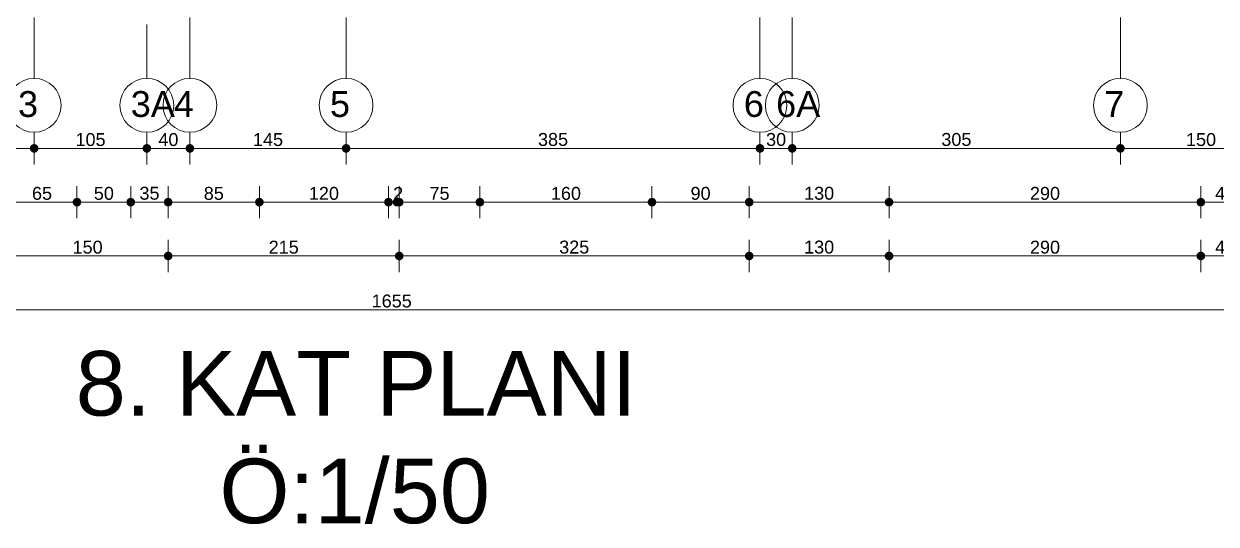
# Model space of a CAD drawing. Header units: millimetres. Extents: x 38129 to 72024, y -56282 to 16512.
# Drawn here: x 51664 to 52773, y -45745 to -45280 of the extents above; entities that cross this region are included whole.
import ezdxf

# ---------------------------------------------------------------- set-up
doc = ezdxf.new("R2010")
doc.units = ezdxf.units.MM
doc.linetypes.add('HIDDEN', pattern=[0.375, 0.25, -0.125])
for name, color, linetype, lineweight in [('AKS', 55, 'HIDDEN', 0), ('DIŞÖLÇÜ', 37, 'Continuous', 0), ('mahal', 7, 'Continuous', 5)]:
    doc.layers.add(name, color=color, linetype=linetype, lineweight=lineweight)
doc.styles.add('icdisolcu_yazi', font='arial.ttf')
doc.styles.get("Standard").update_dxf_attribs({"font": 'arial.ttf'})
doc.dimstyles.new('İç Ölçü', dxfattribs={"dimtxt": 12, "dimasz": 8, "dimexe": 5, "dimexo": 0, "dimgap": 2, "dimtad": 1, "dimdec": 0, "dimzin": 12, "dimdsep": 46, "dimtxsty": 'icdisolcu_yazi', "dimblk": 'DOT', "dimcen": 8, "dimdle": 5, "dimclrd": 256, "dimclre": 256, "dimclrt": 7, "dimadec": 0, "dimazin": 3, "dimtfac": 1, "dimtdec": 0, "dimtix": 1, "dimtmove": 2, "dimatfit": 3, "dimldrblk": 'DOT', "dimfxl": 0, "dimtolj": 1, "dimtzin": 0, "dimlwd": -1, "dimlwe": -1, "dimarcsym": 0})

# ---------------------------------------------------------------- blocks, each defined once
blk = doc.blocks.new('_Dot')
at = {"color": 0, "lineweight": -2}
blk.add_line((-0.5, 0), (-1, 0), dxfattribs=at)
at = {"color": 0, "lineweight": 30, "const_width": 0.5}
blk.add_lwpolyline([(-0.25, 0, 1), (0.25, 0, 1)], format="xyb", close=True, dxfattribs=at)
blk = doc.blocks.new('*D1601')
at = {"layer": 'Defpoints', "color": 0, "lineweight": 120, "transparency": 16777216}
for p in [(51358.5, -45395.4), (51673.7, -45395.4), (51673.7, -45395.4)]:
    blk.add_point(p, dxfattribs=at)
at = {"layer": 'DIŞÖLÇÜ', "transparency": 16777216}
for p, q in [((51358.5, -45395.4), (51358.5, -45390.4)), ((51673.7, -45395.4), (51673.7, -45390.4))]:
    blk.add_line(p, q, dxfattribs=at)
at = {"layer": 'DIŞÖLÇÜ', "linetype": 'Continuous', "transparency": 16777216}
blk.add_line((51366.5, -45395.4), (51665.7, -45395.4), dxfattribs=at)
at = {"layer": 'DIŞÖLÇÜ', "transparency": 16777216, "xscale": 8, "yscale": 8, "zscale": 8, "rotation": 180}
blk.add_blockref('_Dot', (51358.5, -45395.4), dxfattribs=at)
at = {"layer": 'DIŞÖLÇÜ', "transparency": 16777216, "xscale": 8, "yscale": 8, "zscale": 8}
blk.add_blockref('_Dot', (51673.7, -45395.4), dxfattribs=at)
at = {"layer": 'DIŞÖLÇÜ', "color": 7, "transparency": 16777216, "insert": (51516.1, -45387.2), "char_height": 12, "attachment_point": 5, "style": 'icdisolcu_yazi'}
blk.add_mtext('\\A1;315', dxfattribs=at)
blk = doc.blocks.new('*D1602')
at = {"layer": 'Defpoints', "color": 0, "lineweight": 120, "transparency": 16777216}
for p in [(51673.7, -45395.4), (51778.5, -45395.4), (51778.5, -45395.4)]:
    blk.add_point(p, dxfattribs=at)
at = {"layer": 'DIŞÖLÇÜ', "transparency": 16777216}
for p, q in [((51673.7, -45395.4), (51673.7, -45390.4)), ((51778.5, -45395.4), (51778.5, -45390.4))]:
    blk.add_line(p, q, dxfattribs=at)
at = {"layer": 'DIŞÖLÇÜ', "linetype": 'Continuous', "transparency": 16777216}
blk.add_line((51681.7, -45395.4), (51770.5, -45395.4), dxfattribs=at)
at = {"layer": 'DIŞÖLÇÜ', "transparency": 16777216, "xscale": 8, "yscale": 8, "zscale": 8, "rotation": 180}
blk.add_blockref('_Dot', (51673.7, -45395.4), dxfattribs=at)
at = {"layer": 'DIŞÖLÇÜ', "transparency": 16777216, "xscale": 8, "yscale": 8, "zscale": 8}
blk.add_blockref('_Dot', (51778.5, -45395.4), dxfattribs=at)
at = {"layer": 'DIŞÖLÇÜ', "color": 7, "transparency": 16777216, "insert": (51726.1, -45387.3), "char_height": 12, "attachment_point": 5, "style": 'icdisolcu_yazi'}
blk.add_mtext('\\A1;105', dxfattribs=at)
blk = doc.blocks.new('*D1603')
at = {"layer": 'Defpoints', "color": 0, "lineweight": 120, "transparency": 16777216}
for p in [(51818.5, -45395.4), (51963.7, -45395.4), (51963.7, -45395.4)]:
    blk.add_point(p, dxfattribs=at)
at = {"layer": 'DIŞÖLÇÜ', "transparency": 16777216}
for p, q in [((51818.5, -45395.4), (51818.5, -45390.4)), ((51963.7, -45395.4), (51963.7, -45390.4))]:
    blk.add_line(p, q, dxfattribs=at)
at = {"layer": 'DIŞÖLÇÜ', "linetype": 'Continuous', "transparency": 16777216}
blk.add_line((51826.5, -45395.4), (51955.7, -45395.4), dxfattribs=at)
at = {"layer": 'DIŞÖLÇÜ', "transparency": 16777216, "xscale": 8, "yscale": 8, "zscale": 8, "rotation": 180}
blk.add_blockref('_Dot', (51818.5, -45395.4), dxfattribs=at)
at = {"layer": 'DIŞÖLÇÜ', "transparency": 16777216, "xscale": 8, "yscale": 8, "zscale": 8}
blk.add_blockref('_Dot', (51963.7, -45395.4), dxfattribs=at)
at = {"layer": 'DIŞÖLÇÜ', "color": 7, "transparency": 16777216, "insert": (51891.1, -45387.3), "char_height": 12, "attachment_point": 5, "style": 'icdisolcu_yazi'}
blk.add_mtext('\\A1;145', dxfattribs=at)
blk = doc.blocks.new('*D1604')
at = {"layer": 'Defpoints', "color": 0, "lineweight": 120, "transparency": 16777216}
for p in [(51963.7, -45395.4), (52348.5, -45395.4), (52348.5, -45395.4)]:
    blk.add_point(p, dxfattribs=at)
at = {"layer": 'DIŞÖLÇÜ', "transparency": 16777216}
for p, q in [((51963.7, -45395.4), (51963.7, -45390.4)), ((52348.5, -45395.4), (52348.5, -45390.4))]:
    blk.add_line(p, q, dxfattribs=at)
at = {"layer": 'DIŞÖLÇÜ', "linetype": 'Continuous', "transparency": 16777216}
blk.add_line((51971.7, -45395.4), (52340.5, -45395.4), dxfattribs=at)
at = {"layer": 'DIŞÖLÇÜ', "transparency": 16777216, "xscale": 8, "yscale": 8, "zscale": 8, "rotation": 180}
blk.add_blockref('_Dot', (51963.7, -45395.4), dxfattribs=at)
at = {"layer": 'DIŞÖLÇÜ', "transparency": 16777216, "xscale": 8, "yscale": 8, "zscale": 8}
blk.add_blockref('_Dot', (52348.5, -45395.4), dxfattribs=at)
at = {"layer": 'DIŞÖLÇÜ', "color": 7, "transparency": 16777216, "insert": (52156.1, -45387.2), "char_height": 12, "attachment_point": 5, "style": 'icdisolcu_yazi'}
blk.add_mtext('\\A1;385', dxfattribs=at)
blk = doc.blocks.new('*D1605')
at = {"layer": 'Defpoints', "color": 0, "lineweight": 120, "transparency": 16777216}
for p in [(52378.5, -45395.4), (52683.6, -45395.4), (52683.6, -45395.4)]:
    blk.add_point(p, dxfattribs=at)
at = {"layer": 'DIŞÖLÇÜ', "transparency": 16777216}
for p, q in [((52378.5, -45395.4), (52378.5, -45390.4)), ((52683.6, -45395.4), (52683.6, -45390.4))]:
    blk.add_line(p, q, dxfattribs=at)
at = {"layer": 'DIŞÖLÇÜ', "linetype": 'Continuous', "transparency": 16777216}
blk.add_line((52386.5, -45395.4), (52675.6, -45395.4), dxfattribs=at)
at = {"layer": 'DIŞÖLÇÜ', "transparency": 16777216, "xscale": 8, "yscale": 8, "zscale": 8, "rotation": 180}
blk.add_blockref('_Dot', (52378.5, -45395.4), dxfattribs=at)
at = {"layer": 'DIŞÖLÇÜ', "transparency": 16777216, "xscale": 8, "yscale": 8, "zscale": 8}
blk.add_blockref('_Dot', (52683.6, -45395.4), dxfattribs=at)
at = {"layer": 'DIŞÖLÇÜ', "color": 7, "transparency": 16777216, "insert": (52531.1, -45387.2), "char_height": 12, "attachment_point": 5, "style": 'icdisolcu_yazi'}
blk.add_mtext('\\A1;305', dxfattribs=at)
blk = doc.blocks.new('*D1606')
at = {"layer": 'Defpoints', "color": 0, "lineweight": 120, "transparency": 16777216}
for p in [(52683.6, -45395.4), (52833.6, -45395.4), (52833.6, -45395.4)]:
    blk.add_point(p, dxfattribs=at)
at = {"layer": 'DIŞÖLÇÜ', "transparency": 16777216}
for p, q in [((52683.6, -45395.4), (52683.6, -45390.4)), ((52833.6, -45395.4), (52833.6, -45390.4))]:
    blk.add_line(p, q, dxfattribs=at)
at = {"layer": 'DIŞÖLÇÜ', "linetype": 'Continuous', "transparency": 16777216}
blk.add_line((52691.6, -45395.4), (52825.6, -45395.4), dxfattribs=at)
at = {"layer": 'DIŞÖLÇÜ', "transparency": 16777216, "xscale": 8, "yscale": 8, "zscale": 8, "rotation": 180}
blk.add_blockref('_Dot', (52683.6, -45395.4), dxfattribs=at)
at = {"layer": 'DIŞÖLÇÜ', "transparency": 16777216, "xscale": 8, "yscale": 8, "zscale": 8}
blk.add_blockref('_Dot', (52833.6, -45395.4), dxfattribs=at)
at = {"layer": 'DIŞÖLÇÜ', "color": 7, "transparency": 16777216, "insert": (52758.6, -45387.3), "char_height": 12, "attachment_point": 5, "style": 'icdisolcu_yazi'}
blk.add_mtext('\\A1;150', dxfattribs=at)
blk = doc.blocks.new('*D1611')
at = {"layer": 'Defpoints', "color": 0, "lineweight": 120, "transparency": 16777216}
for p in [(51648.5, -45445.4), (51713.5, -45445.4), (51713.5, -45445.4)]:
    blk.add_point(p, dxfattribs=at)
at = {"layer": 'DIŞÖLÇÜ', "transparency": 16777216}
for p, q in [((51648.5, -45445.4), (51648.5, -45440.4)), ((51713.5, -45445.4), (51713.5, -45440.4))]:
    blk.add_line(p, q, dxfattribs=at)
at = {"layer": 'DIŞÖLÇÜ', "linetype": 'Continuous', "transparency": 16777216}
blk.add_line((51656.5, -45445.4), (51705.5, -45445.4), dxfattribs=at)
at = {"layer": 'DIŞÖLÇÜ', "transparency": 16777216, "xscale": 8, "yscale": 8, "zscale": 8, "rotation": 180}
blk.add_blockref('_Dot', (51648.5, -45445.4), dxfattribs=at)
at = {"layer": 'DIŞÖLÇÜ', "transparency": 16777216, "xscale": 8, "yscale": 8, "zscale": 8}
blk.add_blockref('_Dot', (51713.5, -45445.4), dxfattribs=at)
at = {"layer": 'DIŞÖLÇÜ', "color": 7, "transparency": 16777216, "insert": (51681, -45437.3), "char_height": 12, "attachment_point": 5, "style": 'icdisolcu_yazi'}
blk.add_mtext('\\A1;65', dxfattribs=at)
blk = doc.blocks.new('*D1612')
at = {"layer": 'Defpoints', "color": 0, "lineweight": 120, "transparency": 16777216}
for p in [(51713.5, -45445.4), (51763.5, -45445.4), (51763.5, -45445.4)]:
    blk.add_point(p, dxfattribs=at)
at = {"layer": 'DIŞÖLÇÜ', "transparency": 16777216}
for p, q in [((51713.5, -45445.4), (51713.5, -45440.4)), ((51763.5, -45445.4), (51763.5, -45440.4))]:
    blk.add_line(p, q, dxfattribs=at)
at = {"layer": 'DIŞÖLÇÜ', "linetype": 'Continuous', "transparency": 16777216}
blk.add_line((51721.5, -45445.4), (51755.5, -45445.4), dxfattribs=at)
at = {"layer": 'DIŞÖLÇÜ', "transparency": 16777216, "xscale": 8, "yscale": 8, "zscale": 8, "rotation": 180}
blk.add_blockref('_Dot', (51713.5, -45445.4), dxfattribs=at)
at = {"layer": 'DIŞÖLÇÜ', "transparency": 16777216, "xscale": 8, "yscale": 8, "zscale": 8}
blk.add_blockref('_Dot', (51763.5, -45445.4), dxfattribs=at)
at = {"layer": 'DIŞÖLÇÜ', "color": 7, "transparency": 16777216, "insert": (51738.5, -45437.3), "char_height": 12, "attachment_point": 5, "style": 'icdisolcu_yazi'}
blk.add_mtext('\\A1;50', dxfattribs=at)
blk = doc.blocks.new('*D1613')
at = {"layer": 'Defpoints', "color": 0, "lineweight": 120, "transparency": 16777216}
for p in [(51763.5, -45445.4), (51798.3, -45445.4), (51798.3, -45445.4)]:
    blk.add_point(p, dxfattribs=at)
at = {"layer": 'DIŞÖLÇÜ', "transparency": 16777216}
for p, q in [((51763.5, -45445.4), (51763.5, -45440.4)), ((51798.3, -45445.4), (51798.3, -45440.4))]:
    blk.add_line(p, q, dxfattribs=at)
at = {"layer": 'DIŞÖLÇÜ', "linetype": 'Continuous', "transparency": 16777216}
blk.add_line((51771.5, -45445.4), (51790.3, -45445.4), dxfattribs=at)
at = {"layer": 'DIŞÖLÇÜ', "transparency": 16777216, "xscale": 8, "yscale": 8, "zscale": 8, "rotation": 180}
blk.add_blockref('_Dot', (51763.5, -45445.4), dxfattribs=at)
at = {"layer": 'DIŞÖLÇÜ', "transparency": 16777216, "xscale": 8, "yscale": 8, "zscale": 8}
blk.add_blockref('_Dot', (51798.3, -45445.4), dxfattribs=at)
at = {"layer": 'DIŞÖLÇÜ', "color": 7, "transparency": 16777216, "insert": (51780.9, -45437.2), "char_height": 12, "attachment_point": 5, "style": 'icdisolcu_yazi'}
blk.add_mtext('\\A1;35', dxfattribs=at)
blk = doc.blocks.new('*D1614')
at = {"layer": 'Defpoints', "color": 0, "lineweight": 120, "transparency": 16777216}
for p in [(51798.3, -45445.4), (51883.1, -45445.4), (51883.1, -45445.4)]:
    blk.add_point(p, dxfattribs=at)
at = {"layer": 'DIŞÖLÇÜ', "transparency": 16777216}
for p, q in [((51798.3, -45445.4), (51798.3, -45440.4)), ((51883.1, -45445.4), (51883.1, -45440.4))]:
    blk.add_line(p, q, dxfattribs=at)
at = {"layer": 'DIŞÖLÇÜ', "linetype": 'Continuous', "transparency": 16777216}
blk.add_line((51806.3, -45445.4), (51875.1, -45445.4), dxfattribs=at)
at = {"layer": 'DIŞÖLÇÜ', "transparency": 16777216, "xscale": 8, "yscale": 8, "zscale": 8, "rotation": 180}
blk.add_blockref('_Dot', (51798.3, -45445.4), dxfattribs=at)
at = {"layer": 'DIŞÖLÇÜ', "transparency": 16777216, "xscale": 8, "yscale": 8, "zscale": 8}
blk.add_blockref('_Dot', (51883.1, -45445.4), dxfattribs=at)
at = {"layer": 'DIŞÖLÇÜ', "color": 7, "transparency": 16777216, "insert": (51840.7, -45437.3), "char_height": 12, "attachment_point": 5, "style": 'icdisolcu_yazi'}
blk.add_mtext('\\A1;85', dxfattribs=at)
blk = doc.blocks.new('*D1615')
at = {"layer": 'Defpoints', "color": 0, "lineweight": 120, "transparency": 16777216}
for p in [(51883.1, -45445.4), (52003.1, -45445.4), (52003.1, -45445.4)]:
    blk.add_point(p, dxfattribs=at)
at = {"layer": 'DIŞÖLÇÜ', "transparency": 16777216}
for p, q in [((51883.1, -45445.4), (51883.1, -45440.4)), ((52003.1, -45445.4), (52003.1, -45440.4))]:
    blk.add_line(p, q, dxfattribs=at)
at = {"layer": 'DIŞÖLÇÜ', "linetype": 'Continuous', "transparency": 16777216}
blk.add_line((51891.1, -45445.4), (51995.1, -45445.4), dxfattribs=at)
at = {"layer": 'DIŞÖLÇÜ', "transparency": 16777216, "xscale": 8, "yscale": 8, "zscale": 8, "rotation": 180}
blk.add_blockref('_Dot', (51883.1, -45445.4), dxfattribs=at)
at = {"layer": 'DIŞÖLÇÜ', "transparency": 16777216, "xscale": 8, "yscale": 8, "zscale": 8}
blk.add_blockref('_Dot', (52003.1, -45445.4), dxfattribs=at)
at = {"layer": 'DIŞÖLÇÜ', "color": 7, "transparency": 16777216, "insert": (51943.1, -45437.3), "char_height": 12, "attachment_point": 5, "style": 'icdisolcu_yazi'}
blk.add_mtext('\\A1;120', dxfattribs=at)
blk = doc.blocks.new('*D1616')
at = {"layer": 'Defpoints', "color": 0, "lineweight": 120, "transparency": 16777216}
for p in [(52011.1, -45445.4), (52013.1, -45445.4), (52013.1, -45445.4)]:
    blk.add_point(p, dxfattribs=at)
at = {"layer": 'DIŞÖLÇÜ', "linetype": 'Continuous', "transparency": 16777216}
for p, q in [((52003.1, -45445.4), (51995.1, -45445.4)), ((52011.1, -45445.4), (52013.1, -45445.4)), ((52021.1, -45445.4), (52029.1, -45445.4))]:
    blk.add_line(p, q, dxfattribs=at)
at = {"layer": 'DIŞÖLÇÜ', "transparency": 16777216}
for p, q in [((52011.1, -45445.4), (52011.1, -45440.4)), ((52013.1, -45445.4), (52013.1, -45440.4))]:
    blk.add_line(p, q, dxfattribs=at)
at = {"layer": 'DIŞÖLÇÜ', "transparency": 16777216, "xscale": 8, "yscale": 8, "zscale": 8}
blk.add_blockref('_Dot', (52011.1, -45445.4), dxfattribs=at)
at = {"layer": 'DIŞÖLÇÜ', "transparency": 16777216, "xscale": 8, "yscale": 8, "zscale": 8, "rotation": 180}
blk.add_blockref('_Dot', (52013.1, -45445.4), dxfattribs=at)
at = {"layer": 'DIŞÖLÇÜ', "color": 7, "transparency": 16777216, "insert": (52012.1, -45437.4), "char_height": 12, "attachment_point": 5, "style": 'icdisolcu_yazi'}
blk.add_mtext('\\A1;2', dxfattribs=at)
blk = doc.blocks.new('*D1617')
at = {"layer": 'Defpoints', "color": 0, "lineweight": 120, "transparency": 16777216}
for p in [(52013.1, -45445.4), (52088.1, -45445.4), (52088.1, -45445.4)]:
    blk.add_point(p, dxfattribs=at)
at = {"layer": 'DIŞÖLÇÜ', "transparency": 16777216}
for p, q in [((52013.1, -45445.4), (52013.1, -45440.4)), ((52088.1, -45445.4), (52088.1, -45440.4))]:
    blk.add_line(p, q, dxfattribs=at)
at = {"layer": 'DIŞÖLÇÜ', "linetype": 'Continuous', "transparency": 16777216}
blk.add_line((52021.1, -45445.4), (52080.1, -45445.4), dxfattribs=at)
at = {"layer": 'DIŞÖLÇÜ', "transparency": 16777216, "xscale": 8, "yscale": 8, "zscale": 8, "rotation": 180}
blk.add_blockref('_Dot', (52013.1, -45445.4), dxfattribs=at)
at = {"layer": 'DIŞÖLÇÜ', "transparency": 16777216, "xscale": 8, "yscale": 8, "zscale": 8}
blk.add_blockref('_Dot', (52088.1, -45445.4), dxfattribs=at)
at = {"layer": 'DIŞÖLÇÜ', "color": 7, "transparency": 16777216, "insert": (52050.6, -45437.3), "char_height": 12, "attachment_point": 5, "style": 'icdisolcu_yazi'}
blk.add_mtext('\\A1;75', dxfattribs=at)
blk = doc.blocks.new('*D1618')
at = {"layer": 'Defpoints', "color": 0, "lineweight": 120, "transparency": 16777216}
for p in [(52088.1, -45445.4), (52248.1, -45445.4), (52248.1, -45445.4)]:
    blk.add_point(p, dxfattribs=at)
at = {"layer": 'DIŞÖLÇÜ', "transparency": 16777216}
for p, q in [((52088.1, -45445.4), (52088.1, -45440.4)), ((52248.1, -45445.4), (52248.1, -45440.4))]:
    blk.add_line(p, q, dxfattribs=at)
at = {"layer": 'DIŞÖLÇÜ', "linetype": 'Continuous', "transparency": 16777216}
blk.add_line((52096.1, -45445.4), (52240.1, -45445.4), dxfattribs=at)
at = {"layer": 'DIŞÖLÇÜ', "transparency": 16777216, "xscale": 8, "yscale": 8, "zscale": 8, "rotation": 180}
blk.add_blockref('_Dot', (52088.1, -45445.4), dxfattribs=at)
at = {"layer": 'DIŞÖLÇÜ', "transparency": 16777216, "xscale": 8, "yscale": 8, "zscale": 8}
blk.add_blockref('_Dot', (52248.1, -45445.4), dxfattribs=at)
at = {"layer": 'DIŞÖLÇÜ', "color": 7, "transparency": 16777216, "insert": (52168.1, -45437.3), "char_height": 12, "attachment_point": 5, "style": 'icdisolcu_yazi'}
blk.add_mtext('\\A1;160', dxfattribs=at)
blk = doc.blocks.new('*D1619')
at = {"layer": 'Defpoints', "color": 0, "lineweight": 120, "transparency": 16777216}
for p in [(52248.1, -45445.4), (52338.5, -45445.4), (52338.5, -45445.4)]:
    blk.add_point(p, dxfattribs=at)
at = {"layer": 'DIŞÖLÇÜ', "transparency": 16777216}
for p, q in [((52248.1, -45445.4), (52248.1, -45440.4)), ((52338.5, -45445.4), (52338.5, -45440.4))]:
    blk.add_line(p, q, dxfattribs=at)
at = {"layer": 'DIŞÖLÇÜ', "linetype": 'Continuous', "transparency": 16777216}
blk.add_line((52256.1, -45445.4), (52330.5, -45445.4), dxfattribs=at)
at = {"layer": 'DIŞÖLÇÜ', "transparency": 16777216, "xscale": 8, "yscale": 8, "zscale": 8, "rotation": 180}
blk.add_blockref('_Dot', (52248.1, -45445.4), dxfattribs=at)
at = {"layer": 'DIŞÖLÇÜ', "transparency": 16777216, "xscale": 8, "yscale": 8, "zscale": 8}
blk.add_blockref('_Dot', (52338.5, -45445.4), dxfattribs=at)
at = {"layer": 'DIŞÖLÇÜ', "color": 7, "transparency": 16777216, "insert": (52293.3, -45437.3), "char_height": 12, "attachment_point": 5, "style": 'icdisolcu_yazi'}
blk.add_mtext('\\A1;90', dxfattribs=at)
blk = doc.blocks.new('*D1620')
at = {"layer": 'Defpoints', "color": 0, "lineweight": 120, "transparency": 16777216}
for p in [(52338.5, -45445.4), (52468.5, -45445.4), (52468.5, -45445.4)]:
    blk.add_point(p, dxfattribs=at)
at = {"layer": 'DIŞÖLÇÜ', "transparency": 16777216}
for p, q in [((52338.5, -45445.4), (52338.5, -45440.4)), ((52468.5, -45445.4), (52468.5, -45440.4))]:
    blk.add_line(p, q, dxfattribs=at)
at = {"layer": 'DIŞÖLÇÜ', "linetype": 'Continuous', "transparency": 16777216}
blk.add_line((52346.5, -45445.4), (52460.5, -45445.4), dxfattribs=at)
at = {"layer": 'DIŞÖLÇÜ', "transparency": 16777216, "xscale": 8, "yscale": 8, "zscale": 8, "rotation": 180}
blk.add_blockref('_Dot', (52338.5, -45445.4), dxfattribs=at)
at = {"layer": 'DIŞÖLÇÜ', "transparency": 16777216, "xscale": 8, "yscale": 8, "zscale": 8}
blk.add_blockref('_Dot', (52468.5, -45445.4), dxfattribs=at)
at = {"layer": 'DIŞÖLÇÜ', "color": 7, "transparency": 16777216, "insert": (52403.5, -45437.2), "char_height": 12, "attachment_point": 5, "style": 'icdisolcu_yazi'}
blk.add_mtext('\\A1;130', dxfattribs=at)
blk = doc.blocks.new('*D1621')
at = {"layer": 'Defpoints', "color": 0, "lineweight": 120, "transparency": 16777216}
for p in [(52468.5, -45445.4), (52758.4, -45445.4), (52758.4, -45445.4)]:
    blk.add_point(p, dxfattribs=at)
at = {"layer": 'DIŞÖLÇÜ', "transparency": 16777216}
for p, q in [((52468.5, -45445.4), (52468.5, -45440.4)), ((52758.4, -45445.4), (52758.4, -45440.4))]:
    blk.add_line(p, q, dxfattribs=at)
at = {"layer": 'DIŞÖLÇÜ', "linetype": 'Continuous', "transparency": 16777216}
blk.add_line((52476.5, -45445.4), (52750.4, -45445.4), dxfattribs=at)
at = {"layer": 'DIŞÖLÇÜ', "transparency": 16777216, "xscale": 8, "yscale": 8, "zscale": 8, "rotation": 180}
blk.add_blockref('_Dot', (52468.5, -45445.4), dxfattribs=at)
at = {"layer": 'DIŞÖLÇÜ', "transparency": 16777216, "xscale": 8, "yscale": 8, "zscale": 8}
blk.add_blockref('_Dot', (52758.4, -45445.4), dxfattribs=at)
at = {"layer": 'DIŞÖLÇÜ', "color": 7, "transparency": 16777216, "insert": (52613.5, -45437.3), "char_height": 12, "attachment_point": 5, "style": 'icdisolcu_yazi'}
blk.add_mtext('\\A1;290', dxfattribs=at)
blk = doc.blocks.new('*D1622')
at = {"layer": 'Defpoints', "color": 0, "lineweight": 120, "transparency": 16777216}
for p in [(52758.4, -45445.4), (52803.5, -45445.4), (52803.5, -45445.4)]:
    blk.add_point(p, dxfattribs=at)
at = {"layer": 'DIŞÖLÇÜ', "transparency": 16777216}
for p, q in [((52758.4, -45445.4), (52758.4, -45440.4)), ((52803.5, -45445.4), (52803.5, -45440.4))]:
    blk.add_line(p, q, dxfattribs=at)
at = {"layer": 'DIŞÖLÇÜ', "linetype": 'Continuous', "transparency": 16777216}
blk.add_line((52766.4, -45445.4), (52795.5, -45445.4), dxfattribs=at)
at = {"layer": 'DIŞÖLÇÜ', "transparency": 16777216, "xscale": 8, "yscale": 8, "zscale": 8, "rotation": 180}
blk.add_blockref('_Dot', (52758.4, -45445.4), dxfattribs=at)
at = {"layer": 'DIŞÖLÇÜ', "transparency": 16777216, "xscale": 8, "yscale": 8, "zscale": 8}
blk.add_blockref('_Dot', (52803.5, -45445.4), dxfattribs=at)
at = {"layer": 'DIŞÖLÇÜ', "color": 7, "transparency": 16777216, "insert": (52781, -45437.3), "char_height": 12, "attachment_point": 5, "style": 'icdisolcu_yazi'}
blk.add_mtext('\\A1;45', dxfattribs=at)
blk = doc.blocks.new('*D1625')
at = {"layer": 'Defpoints', "color": 0, "lineweight": 120, "transparency": 16777216}
for p in [(52758.4, -45495.4), (52758.4, -45495.4), (52803.5, -45495.4)]:
    blk.add_point(p, dxfattribs=at)
at = {"layer": 'DIŞÖLÇÜ', "transparency": 16777216}
for p, q in [((52758.4, -45495.4), (52758.4, -45490.4)), ((52803.5, -45495.4), (52803.5, -45490.4))]:
    blk.add_line(p, q, dxfattribs=at)
at = {"layer": 'DIŞÖLÇÜ', "linetype": 'Continuous', "transparency": 16777216}
blk.add_line((52795.5, -45495.4), (52766.4, -45495.4), dxfattribs=at)
at = {"layer": 'DIŞÖLÇÜ', "transparency": 16777216, "xscale": 8, "yscale": 8, "zscale": 8, "rotation": 180}
blk.add_blockref('_Dot', (52758.4, -45495.4), dxfattribs=at)
at = {"layer": 'DIŞÖLÇÜ', "transparency": 16777216, "xscale": 8, "yscale": 8, "zscale": 8}
blk.add_blockref('_Dot', (52803.5, -45495.4), dxfattribs=at)
at = {"layer": 'DIŞÖLÇÜ', "color": 7, "transparency": 16777216, "insert": (52781, -45487.3), "char_height": 12, "attachment_point": 5, "style": 'icdisolcu_yazi'}
blk.add_mtext('\\A1;45', dxfattribs=at)
blk = doc.blocks.new('*D1626')
at = {"layer": 'Defpoints', "color": 0, "lineweight": 120, "transparency": 16777216}
for p in [(52468.5, -45495.4), (52468.5, -45495.4), (52758.4, -45495.4)]:
    blk.add_point(p, dxfattribs=at)
at = {"layer": 'DIŞÖLÇÜ', "transparency": 16777216}
for p, q in [((52468.5, -45495.4), (52468.5, -45490.4)), ((52758.4, -45495.4), (52758.4, -45490.4))]:
    blk.add_line(p, q, dxfattribs=at)
at = {"layer": 'DIŞÖLÇÜ', "linetype": 'Continuous', "transparency": 16777216}
blk.add_line((52750.4, -45495.4), (52476.5, -45495.4), dxfattribs=at)
at = {"layer": 'DIŞÖLÇÜ', "transparency": 16777216, "xscale": 8, "yscale": 8, "zscale": 8, "rotation": 180}
blk.add_blockref('_Dot', (52468.5, -45495.4), dxfattribs=at)
at = {"layer": 'DIŞÖLÇÜ', "transparency": 16777216, "xscale": 8, "yscale": 8, "zscale": 8}
blk.add_blockref('_Dot', (52758.4, -45495.4), dxfattribs=at)
at = {"layer": 'DIŞÖLÇÜ', "color": 7, "transparency": 16777216, "insert": (52613.5, -45487.3), "char_height": 12, "attachment_point": 5, "style": 'icdisolcu_yazi'}
blk.add_mtext('\\A1;290', dxfattribs=at)
blk = doc.blocks.new('*D1627')
at = {"layer": 'Defpoints', "color": 0, "lineweight": 120, "transparency": 16777216}
for p in [(52338.5, -45495.4), (52338.5, -45495.4), (52468.5, -45495.4)]:
    blk.add_point(p, dxfattribs=at)
at = {"layer": 'DIŞÖLÇÜ', "transparency": 16777216}
for p, q in [((52338.5, -45495.4), (52338.5, -45490.4)), ((52468.5, -45495.4), (52468.5, -45490.4))]:
    blk.add_line(p, q, dxfattribs=at)
at = {"layer": 'DIŞÖLÇÜ', "linetype": 'Continuous', "transparency": 16777216}
blk.add_line((52460.5, -45495.4), (52346.5, -45495.4), dxfattribs=at)
at = {"layer": 'DIŞÖLÇÜ', "transparency": 16777216, "xscale": 8, "yscale": 8, "zscale": 8, "rotation": 180}
blk.add_blockref('_Dot', (52338.5, -45495.4), dxfattribs=at)
at = {"layer": 'DIŞÖLÇÜ', "transparency": 16777216, "xscale": 8, "yscale": 8, "zscale": 8}
blk.add_blockref('_Dot', (52468.5, -45495.4), dxfattribs=at)
at = {"layer": 'DIŞÖLÇÜ', "color": 7, "transparency": 16777216, "insert": (52403.5, -45487.2), "char_height": 12, "attachment_point": 5, "style": 'icdisolcu_yazi'}
blk.add_mtext('\\A1;130', dxfattribs=at)
blk = doc.blocks.new('*D1628')
at = {"layer": 'Defpoints', "color": 0, "lineweight": 120, "transparency": 16777216}
for p in [(52013.1, -45495.4), (52013.1, -45495.4), (52338.5, -45495.4)]:
    blk.add_point(p, dxfattribs=at)
at = {"layer": 'DIŞÖLÇÜ', "transparency": 16777216}
for p, q in [((52013.1, -45495.4), (52013.1, -45490.4)), ((52338.5, -45495.4), (52338.5, -45490.4))]:
    blk.add_line(p, q, dxfattribs=at)
at = {"layer": 'DIŞÖLÇÜ', "linetype": 'Continuous', "transparency": 16777216}
blk.add_line((52330.5, -45495.4), (52021.1, -45495.4), dxfattribs=at)
at = {"layer": 'DIŞÖLÇÜ', "transparency": 16777216, "xscale": 8, "yscale": 8, "zscale": 8, "rotation": 180}
blk.add_blockref('_Dot', (52013.1, -45495.4), dxfattribs=at)
at = {"layer": 'DIŞÖLÇÜ', "transparency": 16777216, "xscale": 8, "yscale": 8, "zscale": 8}
blk.add_blockref('_Dot', (52338.5, -45495.4), dxfattribs=at)
at = {"layer": 'DIŞÖLÇÜ', "color": 7, "transparency": 16777216, "insert": (52175.8, -45487.2), "char_height": 12, "attachment_point": 5, "style": 'icdisolcu_yazi'}
blk.add_mtext('\\A1;325', dxfattribs=at)
blk = doc.blocks.new('*D1629')
at = {"layer": 'Defpoints', "color": 0, "lineweight": 120, "transparency": 16777216}
for p in [(51798.3, -45495.4), (51798.3, -45495.4), (52013.1, -45495.4)]:
    blk.add_point(p, dxfattribs=at)
at = {"layer": 'DIŞÖLÇÜ', "transparency": 16777216}
for p, q in [((51798.3, -45495.4), (51798.3, -45490.4)), ((52013.1, -45495.4), (52013.1, -45490.4))]:
    blk.add_line(p, q, dxfattribs=at)
at = {"layer": 'DIŞÖLÇÜ', "linetype": 'Continuous', "transparency": 16777216}
blk.add_line((52005.1, -45495.4), (51806.3, -45495.4), dxfattribs=at)
at = {"layer": 'DIŞÖLÇÜ', "transparency": 16777216, "xscale": 8, "yscale": 8, "zscale": 8, "rotation": 180}
blk.add_blockref('_Dot', (51798.3, -45495.4), dxfattribs=at)
at = {"layer": 'DIŞÖLÇÜ', "transparency": 16777216, "xscale": 8, "yscale": 8, "zscale": 8}
blk.add_blockref('_Dot', (52013.1, -45495.4), dxfattribs=at)
at = {"layer": 'DIŞÖLÇÜ', "color": 7, "transparency": 16777216, "insert": (51905.7, -45487.3), "char_height": 12, "attachment_point": 5, "style": 'icdisolcu_yazi'}
blk.add_mtext('\\A1;215', dxfattribs=at)
blk = doc.blocks.new('*D1630')
at = {"layer": 'Defpoints', "color": 0, "lineweight": 120, "transparency": 16777216}
for p in [(51648.5, -45495.4), (51648.5, -45495.4), (51798.3, -45495.4)]:
    blk.add_point(p, dxfattribs=at)
at = {"layer": 'DIŞÖLÇÜ', "transparency": 16777216}
for p, q in [((51648.5, -45495.4), (51648.5, -45490.4)), ((51798.3, -45495.4), (51798.3, -45490.4))]:
    blk.add_line(p, q, dxfattribs=at)
at = {"layer": 'DIŞÖLÇÜ', "linetype": 'Continuous', "transparency": 16777216}
blk.add_line((51790.3, -45495.4), (51656.5, -45495.4), dxfattribs=at)
at = {"layer": 'DIŞÖLÇÜ', "transparency": 16777216, "xscale": 8, "yscale": 8, "zscale": 8, "rotation": 180}
blk.add_blockref('_Dot', (51648.5, -45495.4), dxfattribs=at)
at = {"layer": 'DIŞÖLÇÜ', "transparency": 16777216, "xscale": 8, "yscale": 8, "zscale": 8}
blk.add_blockref('_Dot', (51798.3, -45495.4), dxfattribs=at)
at = {"layer": 'DIŞÖLÇÜ', "color": 7, "transparency": 16777216, "insert": (51723.4, -45487.3), "char_height": 12, "attachment_point": 5, "style": 'icdisolcu_yazi'}
blk.add_mtext('\\A1;150', dxfattribs=at)
blk = doc.blocks.new('*D1633')
at = {"layer": 'Defpoints', "color": 0, "lineweight": 120, "transparency": 16777216}
for p in [(51178.5, -45545.4), (52833.6, -45545.4), (52833.6, -45545.4)]:
    blk.add_point(p, dxfattribs=at)
at = {"layer": 'DIŞÖLÇÜ', "transparency": 16777216}
for p, q in [((51178.5, -45545.4), (51178.5, -45540.4)), ((52833.6, -45545.4), (52833.6, -45540.4))]:
    blk.add_line(p, q, dxfattribs=at)
at = {"layer": 'DIŞÖLÇÜ', "linetype": 'Continuous', "transparency": 16777216}
blk.add_line((51186.5, -45545.4), (52825.6, -45545.4), dxfattribs=at)
at = {"layer": 'DIŞÖLÇÜ', "transparency": 16777216, "xscale": 8, "yscale": 8, "zscale": 8, "rotation": 180}
blk.add_blockref('_Dot', (51178.5, -45545.4), dxfattribs=at)
at = {"layer": 'DIŞÖLÇÜ', "transparency": 16777216, "xscale": 8, "yscale": 8, "zscale": 8}
blk.add_blockref('_Dot', (52833.6, -45545.4), dxfattribs=at)
at = {"layer": 'DIŞÖLÇÜ', "color": 7, "transparency": 16777216, "insert": (52006.1, -45537.3), "char_height": 12, "attachment_point": 5, "style": 'icdisolcu_yazi'}
blk.add_mtext('\\A1;1655', dxfattribs=at)
blk = doc.blocks.new('*D1736')
at = {"layer": 'Defpoints', "color": 0, "lineweight": 120, "transparency": 16777216}
for p in [(52348.5, -45395.4), (52378.5, -45395.4), (52378.5, -45395.4)]:
    blk.add_point(p, dxfattribs=at)
at = {"layer": 'DIŞÖLÇÜ', "transparency": 16777216}
for p, q in [((52348.5, -45395.4), (52348.5, -45390.4)), ((52378.5, -45395.4), (52378.5, -45390.4))]:
    blk.add_line(p, q, dxfattribs=at)
at = {"layer": 'DIŞÖLÇÜ', "linetype": 'Continuous', "transparency": 16777216}
blk.add_line((52356.5, -45395.4), (52370.5, -45395.4), dxfattribs=at)
at = {"layer": 'DIŞÖLÇÜ', "transparency": 16777216, "xscale": 8, "yscale": 8, "zscale": 8, "rotation": 180}
blk.add_blockref('_Dot', (52348.5, -45395.4), dxfattribs=at)
at = {"layer": 'DIŞÖLÇÜ', "transparency": 16777216, "xscale": 8, "yscale": 8, "zscale": 8}
blk.add_blockref('_Dot', (52378.5, -45395.4), dxfattribs=at)
at = {"layer": 'DIŞÖLÇÜ', "color": 7, "transparency": 16777216, "insert": (52363.5, -45387.2), "char_height": 12, "attachment_point": 5, "style": 'icdisolcu_yazi'}
blk.add_mtext('\\A1;30', dxfattribs=at)
blk = doc.blocks.new('*D1737')
at = {"layer": 'Defpoints', "color": 0, "lineweight": 120, "transparency": 16777216}
for p in [(51778.5, -45395.4), (51818.5, -45395.4), (51818.5, -45395.4)]:
    blk.add_point(p, dxfattribs=at)
at = {"layer": 'DIŞÖLÇÜ', "transparency": 16777216}
for p, q in [((51778.5, -45395.4), (51778.5, -45390.4)), ((51818.5, -45395.4), (51818.5, -45390.4))]:
    blk.add_line(p, q, dxfattribs=at)
at = {"layer": 'DIŞÖLÇÜ', "linetype": 'Continuous', "transparency": 16777216}
blk.add_line((51786.5, -45395.4), (51810.5, -45395.4), dxfattribs=at)
at = {"layer": 'DIŞÖLÇÜ', "transparency": 16777216, "xscale": 8, "yscale": 8, "zscale": 8, "rotation": 180}
blk.add_blockref('_Dot', (51778.5, -45395.4), dxfattribs=at)
at = {"layer": 'DIŞÖLÇÜ', "transparency": 16777216, "xscale": 8, "yscale": 8, "zscale": 8}
blk.add_blockref('_Dot', (51818.5, -45395.4), dxfattribs=at)
at = {"layer": 'DIŞÖLÇÜ', "color": 7, "transparency": 16777216, "insert": (51798.5, -45387.3), "char_height": 12, "attachment_point": 5, "style": 'icdisolcu_yazi'}
blk.add_mtext('\\A1;40', dxfattribs=at)

msp = doc.modelspace()

# ---------------------------------------------------------------- linework, layer by layer
at = {"layer": 'AKS', "ltscale": 80}
for p, q in [((51673.7, -42903.7), (51673.7, -45280.4)), ((51818.5, -42903.7), (51818.5, -45280.4)), ((51963.7, -42903.7), (51963.7, -45280.4)), ((52348.5, -42903.7), (52348.5, -45280.4)), ((52378.5, -42903.7), (52378.5, -45280.4)), ((52683.6, -42903.7), (52683.6, -45280.4))]:
    msp.add_line(p, q, dxfattribs=at)
at = {"layer": 'DIŞÖLÇÜ'}
for p, q in [((51673.7, -45330.4), (51673.7, -45280.4)), ((51673.7, -45330.4), (51673.7, -45280.4)), ((51778.5, -45330.4), (51778.5, -45280.4)), ((51778.5, -45330.4), (51778.5, -45280.4)), ((51818.5, -45330.4), (51818.5, -45280.4)), ((51818.5, -45330.4), (51818.5, -45280.4)), ((51963.7, -45330.4), (51963.7, -45280.4)), ((51963.7, -45330.4), (51963.7, -45280.4)), ((52348.5, -45330.4), (52348.5, -45280.4)), ((52348.5, -45330.4), (52348.5, -45280.4)), ((52378.5, -45330.4), (52378.5, -45280.4)), ((52378.5, -45330.4), (52378.5, -45280.4)), ((52683.6, -45330.4), (52683.6, -45280.4)), ((52683.6, -45330.4), (52683.6, -45280.4)), ((51673.7, -45410.4), (51673.7, -45380.4)), ((51778.5, -45410.4), (51778.5, -45380.4)), ((51818.5, -45410.4), (51818.5, -45380.4)), ((51963.7, -45410.4), (51963.7, -45380.4)), ((52348.5, -45410.4), (52348.5, -45380.4)), ((52378.5, -45410.4), (52378.5, -45380.4)), ((52683.6, -45410.4), (52683.6, -45380.4)), ((51128.5, -45395.4), (52883.6, -45395.4)), ((51713.5, -45460.4), (51713.5, -45430.4)), ((51763.5, -45460.4), (51763.5, -45430.4)), ((51798.3, -45460.4), (51798.3, -45430.4)), ((51883.1, -45460.4), (51883.1, -45430.4)), ((52003.1, -45460.4), (52003.1, -45430.4)), ((52013.1, -45460.4), (52013.1, -45430.4)), ((52088.1, -45460.4), (52088.1, -45430.4)), ((52248.1, -45460.4), (52248.1, -45430.4)), ((52338.5, -45460.4), (52338.5, -45430.4)), ((52468.5, -45460.4), (52468.5, -45430.4)), ((52758.4, -45460.4), (52758.4, -45430.4)), ((51128.5, -45445.4), (52883.6, -45445.4)), ((51798.3, -45510.4), (51798.3, -45480.4)), ((52013.1, -45510.4), (52013.1, -45480.4)), ((52338.5, -45510.4), (52338.5, -45480.4)), ((52468.5, -45510.4), (52468.5, -45480.4)), ((52758.4, -45510.4), (52758.4, -45480.4)), ((51128.5, -45495.4), (52883.6, -45495.4)), ((51128.5, -45545.4), (52883.6, -45545.4))]:
    msp.add_line(p, q, dxfattribs=at)
for centre in [(51673.7, -45355.4), (51778.5, -45355.4), (51818.5, -45355.4), (51963.7, -45355.4), (52348.5, -45355.4), (52378.5, -45355.4), (52683.6, -45355.4)]:
    msp.add_circle(centre, 25, dxfattribs=at)

# ---------------------------------------------------------------- texts
at = {"layer": 'DIŞÖLÇÜ', "char_height": 24, "width": 425.623, "attachment_point": 1, "rotation": 0}
for s, insert in [('3', (51658.7, -45342.2)), ('3A', (51763.5, -45342.2)), ('4', (51803.5, -45342.2)), ('5', (51948.7, -45342.2)), ('6', (52333.5, -45342.2)), ('6A', (52363.5, -45342.2)), ('7', (52668.6, -45342.2))]:
    msp.add_mtext(s, dxfattribs=dict(at, insert=insert))
at = {"layer": 'mahal', "insert": (51030.5, -45583.7), "char_height": 60, "attachment_point": 1}
msp.add_mtext_dynamic_manual_height_columns('\\pi681.80391;8. KAT PLANI \\P\\pi815.43283;Ö:1/50', width=1874.426, gutter_width=12.5, heights=[0], dxfattribs=at)

# ---------------------------------------------------------------- dimensions: what is measured, and where the dimension line sits
at = {"layer": 'DIŞÖLÇÜ'}
for base, p1, p2, picture, middle in [((51673.7, -45395.4), (51358.5, -45395.4), (51673.7, -45395.4), '*D1601', (51516.1, -45387.2)), ((51778.5, -45395.4), (51673.7, -45395.4), (51778.5, -45395.4), '*D1602', (51726.1, -45387.3)), ((51818.5, -45395.4), (51778.5, -45395.4), (51818.5, -45395.4), '*D1737', (51798.5, -45387.3)), ((51963.7, -45395.4), (51818.5, -45395.4), (51963.7, -45395.4), '*D1603', (51891.1, -45387.3)), ((52348.5, -45395.4), (51963.7, -45395.4), (52348.5, -45395.4), '*D1604', (52156.1, -45387.2)), ((52378.5, -45395.4), (52348.5, -45395.4), (52378.5, -45395.4), '*D1736', (52363.5, -45387.2)), ((52683.6, -45395.4), (52378.5, -45395.4), (52683.6, -45395.4), '*D1605', (52531.1, -45387.2)), ((52833.6, -45395.4), (52683.6, -45395.4), (52833.6, -45395.4), '*D1606', (52758.6, -45387.3)), ((51713.5, -45445.4), (51648.5, -45445.4), (51713.5, -45445.4), '*D1611', (51681, -45437.3)), ((51763.5, -45445.4), (51713.5, -45445.4), (51763.5, -45445.4), '*D1612', (51738.5, -45437.3)), ((51798.3, -45445.4), (51763.5, -45445.4), (51798.3, -45445.4), '*D1613', (51780.9, -45437.2)), ((51883.1, -45445.4), (51798.3, -45445.4), (51883.1, -45445.4), '*D1614', (51840.7, -45437.3)), ((52003.1, -45445.4), (51883.1, -45445.4), (52003.1, -45445.4), '*D1615', (51943.1, -45437.3)), ((52013.1, -45445.4), (52011.1, -45445.4), (52013.1, -45445.4), '*D1616', (52012.1, -45437.4)), ((52088.1, -45445.4), (52013.1, -45445.4), (52088.1, -45445.4), '*D1617', (52050.6, -45437.3)), ((52248.1, -45445.4), (52088.1, -45445.4), (52248.1, -45445.4), '*D1618', (52168.1, -45437.3)), ((52338.5, -45445.4), (52248.1, -45445.4), (52338.5, -45445.4), '*D1619', (52293.3, -45437.3)), ((52468.5, -45445.4), (52338.5, -45445.4), (52468.5, -45445.4), '*D1620', (52403.5, -45437.2)), ((52758.4, -45445.4), (52468.5, -45445.4), (52758.4, -45445.4), '*D1621', (52613.5, -45437.3)), ((52803.5, -45445.4), (52758.4, -45445.4), (52803.5, -45445.4), '*D1622', (52781, -45437.3)), ((51648.5, -45495.4), (51798.3, -45495.4), (51648.5, -45495.4), '*D1630', (51723.4, -45487.3)), ((51798.3, -45495.4), (52013.1, -45495.4), (51798.3, -45495.4), '*D1629', (51905.7, -45487.3)), ((52013.1, -45495.4), (52338.5, -45495.4), (52013.1, -45495.4), '*D1628', (52175.8, -45487.2)), ((52338.5, -45495.4), (52468.5, -45495.4), (52338.5, -45495.4), '*D1627', (52403.5, -45487.2)), ((52468.5, -45495.4), (52758.4, -45495.4), (52468.5, -45495.4), '*D1626', (52613.5, -45487.3)), ((52758.4, -45495.4), (52803.5, -45495.4), (52758.4, -45495.4), '*D1625', (52781, -45487.3)), ((52833.6, -45545.4), (51178.5, -45545.4), (52833.6, -45545.4), '*D1633', (52006.1, -45537.3))]:
    dim = msp.add_linear_dim(base=base, p1=p1, p2=p2, dimstyle='İç Ölçü', dxfattribs=at)
    dim.commit()
    dim.dimension.update_dxf_attribs({"geometry": picture, "text_midpoint": middle})

doc.saveas('drawing.dxf')
